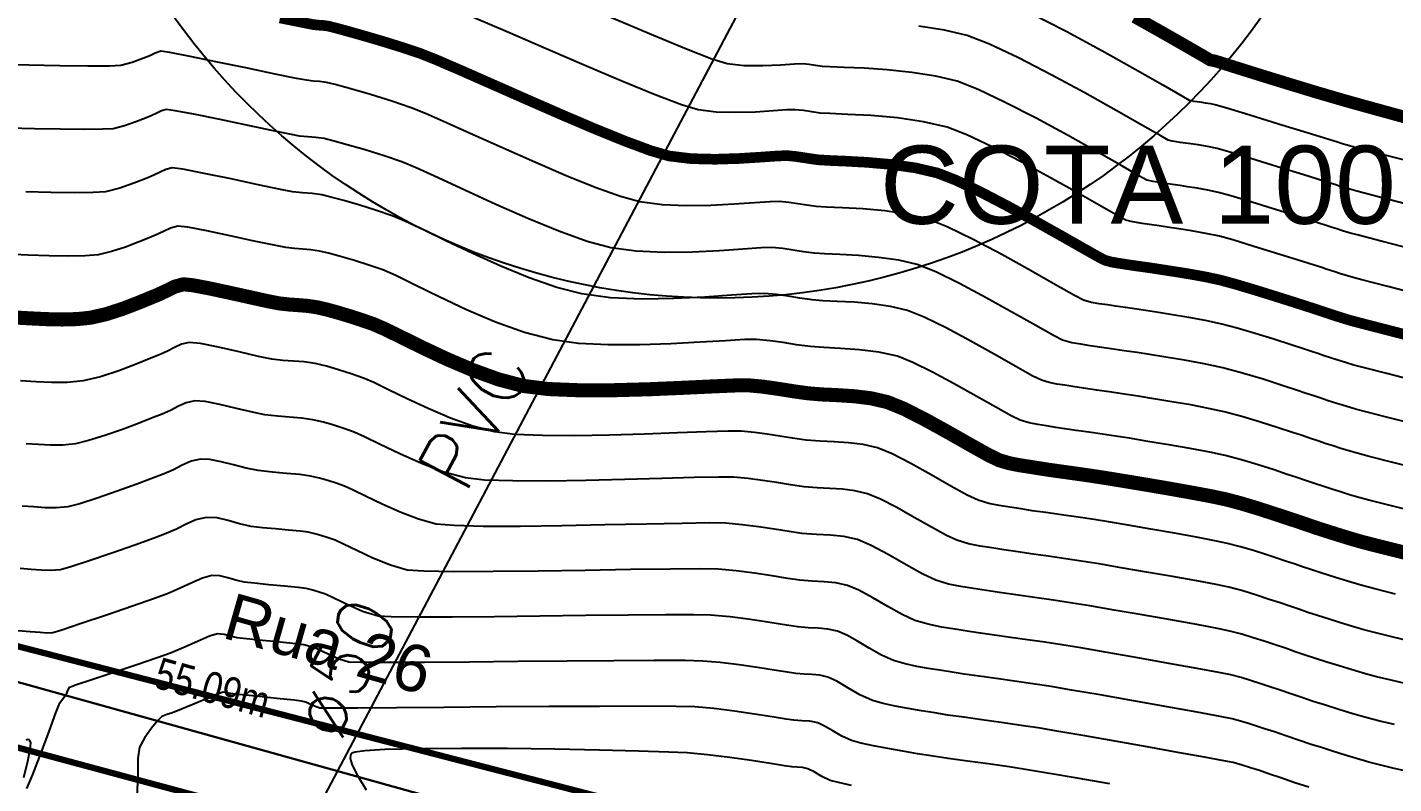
# Model space of a CAD drawing. Extents: x 360931 to 362237, y 7351473 to 7352200.
# Drawn here: x 361655.38 to 361699.06, y 7351927.82 to 7351952.01 of the extents above; entities that cross this region are included whole.
import ezdxf
from ezdxf.enums import TextEntityAlignment as Align

# ---------------------------------------------------------------- set-up
doc = ezdxf.new("R2010")
doc.units = 0
for name, color, linetype in [('A_Curvas Intermediarias', 37, 'Continuous'), ('A_Curvas Mestras', 32, 'Continuous'), ('AGUA', 3, 'Continuous'), ('LISTAGEM_TEXTO', 7, 'Continuous'), ('PS_IND_COMPRIMENTO', 7, 'Continuous'), ('TEXTO', 7, 'Continuous'), ('ZZ-Carimbo Texto', 7, 'Continuous')]:
    doc.layers.add(name, color=color, linetype=linetype)
doc.layers.add('TUBO_PE_80_NTS194_PN_12_5', color=5, linetype='Continuous', lineweight=30)
doc.styles.add('CARIMBO', font='arial.ttf', dxfattribs={"height": 2})
doc.styles.add('ROMANS', font='arial.ttf', dxfattribs={"height": 2})
doc.styles.add('SABESP', font='ROMANS.shx', dxfattribs={"height": 2})
doc.styles.get("Standard").update_dxf_attribs({"font": 'arial.ttf'})
picture_1 = doc.add_image_def('image1.tif', size_in_pixel=(23490, 20550))

msp = doc.modelspace()

# ---------------------------------------------------------------- linework, layer by layer
at = {"color": 0, "const_width": 0.2}
for points in [[(361676.477, 7351962.113), (361648.488, 7351955.606), (361639.909, 7351952.322), (361637.596, 7351946.727), (361636.764, 7351938.714), (361640.219, 7351936.98), (361650.568, 7351933.381), (361668.35, 7351928.783), (361686.081, 7351924.189), (361692.208, 7351923.233), (361694.504, 7351924.07), (361696.729, 7351924.214), (361699.767, 7351924.046), (361702.446, 7351924.07), (361704.671, 7351924.477), (361707.258, 7351925.889), (361713.806, 7351923.208), (361719.568, 7351920.098), (361722.794, 7351916.797), (361723.891, 7351915.489)], [(361635.445, 7351934.874), (361635.925, 7351934.986), (361647.661, 7351930.971), (361661.777, 7351927.171), (361677.178, 7351923.027), (361686.312, 7351920.682), (361685.819, 7351913.427), (361685.819, 7351913.427), (361686.924, 7351908.457), (361688.147, 7351903.448), (361690.871, 7351896.222), (361693.476, 7351889.793), (361694.384, 7351887.702), (361696.278, 7351884.823), (361716.196, 7351855.267)]]:
    msp.add_lwpolyline(points, dxfattribs=at)
at = {"layer": 'A_Curvas Intermediarias', "flags": 128}
for points, elevation in [([(361700.029, 7351943.422), (361698.878, 7351943.72), (361698.044, 7351943.936), (361697.686, 7351944.03), (361697.506, 7351944.083), (361697.333, 7351944.136), (361697.177, 7351944.186), (361697.038, 7351944.232), (361696.906, 7351944.278), (361696.767, 7351944.324), (361696.513, 7351944.405), (361695.978, 7351944.575), (361695.286, 7351944.792), (361694.559, 7351945.016), (361693.921, 7351945.208), (361693.494, 7351945.326), (361693.05, 7351945.42), (361692.598, 7351945.5), (361692.193, 7351945.564), (361691.891, 7351945.611), (361691.567, 7351945.659), (361691.255, 7351945.702), (361691.015, 7351945.739), (361690.838, 7351945.766), (361690.669, 7351945.796), (361690.498, 7351945.843), (361690.258, 7351945.972), (361689.723, 7351946.276), (361688.973, 7351946.702), (361688.087, 7351947.198), (361687.146, 7351947.711), (361686.228, 7351948.187), (361685.415, 7351948.574), (361684.785, 7351948.818), (361684.031, 7351948.992), (361683.192, 7351949.11), (361682.355, 7351949.184), (361681.607, 7351949.226), (361681.036, 7351949.249), (361680.729, 7351949.265), (361680.454, 7351949.305), (361680.191, 7351949.346), (361679.915, 7351949.375), (361679.658, 7351949.366), (361679.219, 7351949.335), (361678.656, 7351949.3), (361678.03, 7351949.28), (361677.399, 7351949.296), (361676.823, 7351949.366), (361676.288, 7351949.529), (361675.444, 7351949.85), (361674.38, 7351950.287), (361673.183, 7351950.795), (361671.94, 7351951.331), (361670.739, 7351951.853), (361669.667, 7351952.317)], 99), ([(361699.691, 7351944.905), (361698.66, 7351945.173), (361697.933, 7351945.362), (361697.634, 7351945.44), (361697.429, 7351945.501), (361697.246, 7351945.56), (361697.09, 7351945.612), (361696.934, 7351945.665), (361696.668, 7351945.748), (361696.079, 7351945.933), (361695.315, 7351946.171), (361694.524, 7351946.415), (361693.855, 7351946.616), (361693.457, 7351946.728), (361693.119, 7351946.801), (361692.774, 7351946.861), (361692.466, 7351946.91), (361692.235, 7351946.946), (361691.988, 7351946.983), (361691.75, 7351947.016), (361691.567, 7351947.043), (361691.367, 7351947.075), (361691.173, 7351947.123), (361690.933, 7351947.254), (361690.372, 7351947.575), (361689.576, 7351948.028), (361688.631, 7351948.556), (361687.625, 7351949.102), (361686.644, 7351949.61), (361685.774, 7351950.023), (361685.103, 7351950.283), (361684.42, 7351950.447), (361683.655, 7351950.565), (361682.87, 7351950.646), (361682.129, 7351950.699), (361681.494, 7351950.729), (361681.028, 7351950.747), (361680.794, 7351950.759), (361680.58, 7351950.79), (361680.375, 7351950.821), (361680.16, 7351950.844), (361679.902, 7351950.833), (361679.452, 7351950.801), (361678.891, 7351950.774), (361678.298, 7351950.777), (361677.754, 7351950.837), (361677.261, 7351950.996), (361676.4, 7351951.332), (361675.271, 7351951.798), (361673.976, 7351952.345)], 98), ([(361687.479, 7351952.456), (361688.591, 7351951.883), (361689.73, 7351951.267), (361690.793, 7351950.674), (361691.681, 7351950.169), (361692.291, 7351949.816), (361692.523, 7351949.682), (361692.597, 7351949.666), (361692.671, 7351949.652), (361692.781, 7351949.637), (361692.923, 7351949.616), (361693.037, 7351949.598), (361693.208, 7351949.57), (361693.384, 7351949.534), (361693.726, 7351949.433), (361694.459, 7351949.209), (361695.38, 7351948.927), (361696.289, 7351948.647), (361696.985, 7351948.432), (361697.267, 7351948.345), (361697.326, 7351948.326), (361697.384, 7351948.306), (361697.454, 7351948.284), (361697.529, 7351948.262), (361697.838, 7351948.181), (361698.652, 7351947.968), (361699.827, 7351947.661)], 96), ([(361699.824, 7351940.684), (361698.846, 7351940.936), (361698.126, 7351941.121), (361697.79, 7351941.209), (361697.524, 7351941.287), (361697.27, 7351941.366), (361697.039, 7351941.44), (361696.834, 7351941.508), (361696.639, 7351941.575), (361696.434, 7351941.643), (361696.204, 7351941.718), (361695.778, 7351941.857), (361695.23, 7351942.033), (361694.63, 7351942.22), (361694.051, 7351942.391), (361693.567, 7351942.521), (361693.047, 7351942.634), (361692.509, 7351942.733), (361691.994, 7351942.818), (361691.545, 7351942.888), (361691.203, 7351942.941), (361690.846, 7351942.995), (361690.487, 7351943.045), (361690.163, 7351943.091), (361689.91, 7351943.13), (361689.649, 7351943.17), (361689.4, 7351943.214), (361689.148, 7351943.284), (361688.853, 7351943.437), (361688.253, 7351943.776), (361687.448, 7351944.232), (361686.536, 7351944.739), (361685.616, 7351945.228), (361684.787, 7351945.633), (361684.148, 7351945.887), (361683.5, 7351946.038), (361682.791, 7351946.138), (361682.083, 7351946.2), (361681.44, 7351946.235), (361680.924, 7351946.257), (361680.599, 7351946.279), (361680.298, 7351946.321), (361680.012, 7351946.366), (361679.725, 7351946.407), (361679.424, 7351946.436), (361679.124, 7351946.429), (361678.622, 7351946.393), (361677.972, 7351946.349), (361677.226, 7351946.312), (361676.44, 7351946.3), (361675.668, 7351946.332), (361674.963, 7351946.424), (361674.342, 7351946.595), (361673.534, 7351946.887), (361672.6, 7351947.264), (361671.599, 7351947.694), (361670.589, 7351948.142), (361669.63, 7351948.575), (361668.781, 7351948.958), (361668.102, 7351949.257), (361667.652, 7351949.439), (361667.027, 7351949.648), (361666.35, 7351949.856), (361665.715, 7351950.04), (361665.213, 7351950.179), (361664.936, 7351950.248), (361664.722, 7351950.277), (361664.515, 7351950.291), (361664.3, 7351950.314), (361663.978, 7351950.377), (361663.301, 7351950.515), (361662.414, 7351950.698), (361661.46, 7351950.895), (361660.584, 7351951.072), (361659.931, 7351951.199), (361659.645, 7351951.245), (361659.468, 7351951.187), (361659.294, 7351951.102), (361659.072, 7351951.01), (361658.727, 7351950.88), (361658.362, 7351950.784), (361658.006, 7351950.769), (361657.314, 7351950.768), (361656.411, 7351950.778), (361655.423, 7351950.795), (361654.475, 7351950.816)], 101), ([(361699.722, 7351939.315), (361698.83, 7351939.543), (361698.166, 7351939.713), (361697.843, 7351939.798), (361697.534, 7351939.889), (361697.238, 7351939.981), (361696.97, 7351940.066), (361696.732, 7351940.146), (361696.505, 7351940.224), (361696.267, 7351940.303), (361695.986, 7351940.396), (361695.498, 7351940.558), (361694.884, 7351940.754), (361694.225, 7351940.952), (361693.603, 7351941.118), (361693, 7351941.249), (361692.375, 7351941.365), (361691.778, 7351941.464), (361691.256, 7351941.545), (361690.858, 7351941.606), (361690.444, 7351941.669), (361690.027, 7351941.727), (361689.651, 7351941.78), (361689.358, 7351941.825), (361689.055, 7351941.872), (361688.765, 7351941.923), (361688.473, 7351942.004), (361688.18, 7351942.153), (361687.616, 7351942.471), (361686.869, 7351942.894), (361686.028, 7351943.362), (361685.183, 7351943.813), (361684.42, 7351944.187), (361683.83, 7351944.421), (361683.235, 7351944.561), (361682.59, 7351944.652), (361681.947, 7351944.707), (361681.356, 7351944.74), (361680.868, 7351944.761), (361680.534, 7351944.785), (361680.186, 7351944.834), (361679.856, 7351944.886), (361679.526, 7351944.934), (361679.178, 7351944.967), (361678.833, 7351944.958), (361678.254, 7351944.918), (361677.503, 7351944.866), (361676.644, 7351944.823), (361675.737, 7351944.81), (361674.846, 7351944.846), (361674.032, 7351944.953), (361673.276, 7351945.158), (361672.368, 7351945.486), (361671.373, 7351945.896), (361670.355, 7351946.346), (361669.38, 7351946.794), (361668.51, 7351947.198), (361667.811, 7351947.517), (361667.347, 7351947.71), (361666.783, 7351947.899), (361666.178, 7351948.087), (361665.607, 7351948.254), (361665.144, 7351948.381), (361664.864, 7351948.449), (361664.6, 7351948.485), (361664.344, 7351948.503), (361664.079, 7351948.531), (361663.765, 7351948.592), (361663.144, 7351948.721), (361662.342, 7351948.889), (361661.484, 7351949.067), (361660.695, 7351949.228), (361660.1, 7351949.342), (361659.826, 7351949.382), (361659.666, 7351949.339), (361659.517, 7351949.265), (361659.359, 7351949.191), (361659.159, 7351949.109), (361658.847, 7351948.983), (361658.482, 7351948.856), (361658.121, 7351948.768), (361657.777, 7351948.747), (361657.187, 7351948.741), (361656.436, 7351948.747), (361655.607, 7351948.763), (361654.784, 7351948.785)], 102), ([(361700.002, 7351937.849), (361699.028, 7351938.097), (361698.278, 7351938.288), (361697.895, 7351938.388), (361697.63, 7351938.465), (361697.372, 7351938.544), (361697.127, 7351938.621), (361696.901, 7351938.693), (361696.63, 7351938.783), (361696.371, 7351938.872), (361696.101, 7351938.962), (361695.82, 7351939.055), (361695.366, 7351939.205), (361694.807, 7351939.384), (361694.209, 7351939.564), (361693.64, 7351939.715), (361693.142, 7351939.824), (361692.57, 7351939.933), (361691.971, 7351940.037), (361691.396, 7351940.131), (361690.894, 7351940.211), (361690.514, 7351940.271), (361690.043, 7351940.343), (361689.568, 7351940.409), (361689.139, 7351940.469), (361688.806, 7351940.52), (361688.545, 7351940.562), (361688.295, 7351940.601), (361688.049, 7351940.65), (361687.798, 7351940.724), (361687.507, 7351940.869), (361686.978, 7351941.165), (361686.29, 7351941.555), (361685.521, 7351941.985), (361684.749, 7351942.399), (361684.053, 7351942.741), (361683.512, 7351942.956), (361682.969, 7351943.084), (361682.389, 7351943.166), (361681.811, 7351943.215), (361681.273, 7351943.244), (361680.813, 7351943.265), (361680.468, 7351943.292), (361680.075, 7351943.347), (361679.701, 7351943.407), (361679.327, 7351943.46), (361678.932, 7351943.498), (361678.541, 7351943.488), (361677.885, 7351943.442), (361677.035, 7351943.383), (361676.061, 7351943.335), (361675.033, 7351943.32), (361674.024, 7351943.361), (361673.102, 7351943.482), (361672.302, 7351943.69), (361671.425, 7351943.998), (361670.516, 7351944.371), (361669.62, 7351944.774), (361668.78, 7351945.171), (361668.041, 7351945.528), (361667.447, 7351945.809), (361667.043, 7351945.981), (361666.539, 7351946.151), (361666.005, 7351946.318), (361665.499, 7351946.467), (361665.076, 7351946.583), (361664.792, 7351946.651), (361664.478, 7351946.694), (361664.174, 7351946.715), (361663.858, 7351946.748), (361663.473, 7351946.824), (361662.76, 7351946.974), (361661.888, 7351947.16), (361661.026, 7351947.339), (361660.343, 7351947.472), (361660.007, 7351947.519), (361659.808, 7351947.465), (361659.621, 7351947.372), (361659.425, 7351947.28), (361659.175, 7351947.178), (361658.786, 7351947.021), (361658.33, 7351946.862), (361657.88, 7351946.753), (361657.476, 7351946.722), (361656.871, 7351946.713), (361656.132, 7351946.723), (361655.326, 7351946.745)], 103), ([(361699.857, 7351936.492), (361698.989, 7351936.711), (361698.313, 7351936.882), (361697.947, 7351936.977), (361697.65, 7351937.064), (361697.36, 7351937.152), (361697.085, 7351937.239), (361696.832, 7351937.32), (361696.528, 7351937.421), (361696.238, 7351937.521), (361695.934, 7351937.622), (361695.654, 7351937.714), (361695.235, 7351937.853), (361694.73, 7351938.014), (361694.193, 7351938.175), (361693.676, 7351938.313), (361693.181, 7351938.419), (361692.557, 7351938.537), (361691.873, 7351938.657), (361691.2, 7351938.769), (361690.609, 7351938.866), (361690.17, 7351938.936), (361689.749, 7351939.001), (361689.318, 7351939.062), (361688.907, 7351939.119), (361688.543, 7351939.17), (361688.254, 7351939.216), (361687.961, 7351939.262), (361687.681, 7351939.306), (361687.405, 7351939.361), (361687.123, 7351939.444), (361686.834, 7351939.585), (361686.341, 7351939.859), (361685.711, 7351940.217), (361685.013, 7351940.608), (361684.315, 7351940.984), (361683.686, 7351941.295), (361683.193, 7351941.491), (361682.602, 7351941.625), (361681.982, 7351941.701), (361681.379, 7351941.74), (361680.838, 7351941.765), (361680.403, 7351941.798), (361679.964, 7351941.86), (361679.546, 7351941.927), (361679.127, 7351941.986), (361678.687, 7351942.029), (361678.313, 7351942.023), (361677.693, 7351941.987), (361676.886, 7351941.937), (361675.953, 7351941.887), (361674.954, 7351941.853), (361673.951, 7351941.853), (361673.003, 7351941.9), (361672.172, 7351942.011), (361671.275, 7351942.246), (361670.339, 7351942.584), (361669.412, 7351942.98), (361668.54, 7351943.389), (361667.772, 7351943.767), (361667.156, 7351944.07), (361666.738, 7351944.251), (361666.294, 7351944.402), (361665.832, 7351944.549), (361665.391, 7351944.68), (361665.007, 7351944.785), (361664.72, 7351944.852), (361664.445, 7351944.894), (361664.18, 7351944.915), (361663.914, 7351944.933), (361663.637, 7351944.965), (361663.266, 7351945.038), (361662.629, 7351945.175), (361661.865, 7351945.341), (361661.11, 7351945.5), (361660.505, 7351945.617), (361660.188, 7351945.655), (361659.949, 7351945.591), (361659.726, 7351945.48), (361659.491, 7351945.37), (361659.267, 7351945.278), (361658.925, 7351945.138), (361658.511, 7351944.98), (361658.067, 7351944.836), (361657.639, 7351944.738), (361657.228, 7351944.7), (361656.693, 7351944.689), (361656.073, 7351944.699), (361655.404, 7351944.723), (361654.721, 7351944.755)], 104), ([(361699.121, 7351933.887), (361698.46, 7351934.05), (361698.052, 7351934.156), (361697.69, 7351934.262), (361697.337, 7351934.369), (361697.002, 7351934.474), (361696.694, 7351934.573), (361696.413, 7351934.666), (361696.147, 7351934.757), (361695.881, 7351934.848), (361695.601, 7351934.941), (361695.322, 7351935.032), (361694.973, 7351935.148), (361694.577, 7351935.274), (361694.161, 7351935.399), (361693.75, 7351935.507), (361693.346, 7351935.593), (361692.756, 7351935.705), (361692.05, 7351935.831), (361691.298, 7351935.962), (361690.573, 7351936.086), (361689.943, 7351936.191), (361689.482, 7351936.266), (361688.969, 7351936.345), (361688.445, 7351936.419), (361687.944, 7351936.489), (361687.501, 7351936.551), (361687.149, 7351936.607), (361686.793, 7351936.663), (361686.452, 7351936.716), (361686.116, 7351936.784), (361685.773, 7351936.885), (361685.427, 7351937.05), (361684.903, 7351937.34), (361684.278, 7351937.696), (361683.628, 7351938.058), (361683.029, 7351938.366), (361682.556, 7351938.56), (361682.095, 7351938.667), (361681.634, 7351938.723), (361681.175, 7351938.751), (361680.72, 7351938.773), (361680.273, 7351938.812), (361679.844, 7351938.871), (361679.436, 7351938.935), (361679.034, 7351938.997), (361678.625, 7351939.052), (361678.196, 7351939.091), (361677.781, 7351939.093), (361677.08, 7351939.072), (361676.166, 7351939.039), (361675.112, 7351939.001), (361673.991, 7351938.969), (361672.878, 7351938.95), (361671.844, 7351938.954), (361670.964, 7351938.991), (361670.311, 7351939.069), (361669.621, 7351939.25), (361668.901, 7351939.51), (361668.187, 7351939.815), (361667.516, 7351940.13), (361666.925, 7351940.421), (361666.451, 7351940.653), (361666.129, 7351940.793), (361665.726, 7351940.933), (361665.33, 7351941.06), (361664.946, 7351941.17), (361664.576, 7351941.256), (361664.225, 7351941.308), (361663.887, 7351941.336), (361663.548, 7351941.359), (361663.195, 7351941.399), (361662.765, 7351941.486), (361662.151, 7351941.627), (361661.487, 7351941.778), (361660.908, 7351941.893), (361660.55, 7351941.929), (361660.308, 7351941.873), (361660.083, 7351941.773), (361659.86, 7351941.656), (361659.622, 7351941.548), (361659.321, 7351941.426), (361658.861, 7351941.238), (361658.305, 7351941.027), (361657.716, 7351940.836), (361657.157, 7351940.708), (361656.647, 7351940.654), (361656.152, 7351940.647), (361655.66, 7351940.671), (361655.159, 7351940.709)], 106), ([(361699.715, 7351932.349), (361699.049, 7351932.51), (361698.486, 7351932.647), (361698.104, 7351932.746), (361697.71, 7351932.861), (361697.326, 7351932.978), (361696.961, 7351933.092), (361696.625, 7351933.2), (361696.319, 7351933.301), (361696.029, 7351933.4), (361695.739, 7351933.499), (361695.434, 7351933.6), (361695.081, 7351933.717), (361694.673, 7351933.85), (361694.234, 7351933.985), (361693.786, 7351934.105), (361693.389, 7351934.188), (361692.762, 7351934.306), (361691.991, 7351934.444), (361691.158, 7351934.59), (361690.349, 7351934.729), (361689.647, 7351934.847), (361689.138, 7351934.931), (361688.579, 7351935.017), (361688.009, 7351935.098), (361687.463, 7351935.173), (361686.98, 7351935.242), (361686.597, 7351935.302), (361686.209, 7351935.363), (361685.837, 7351935.421), (361685.471, 7351935.495), (361685.098, 7351935.605), (361684.758, 7351935.763), (361684.283, 7351936.025), (361683.734, 7351936.339), (361683.17, 7351936.656), (361682.652, 7351936.924), (361682.238, 7351937.094), (361681.834, 7351937.189), (361681.436, 7351937.237), (361681.037, 7351937.261), (361680.63, 7351937.281), (361680.208, 7351937.318), (361679.774, 7351937.379), (361679.334, 7351937.448), (361678.885, 7351937.517), (361678.425, 7351937.578), (361677.95, 7351937.621), (361677.487, 7351937.626), (361676.695, 7351937.61), (361675.662, 7351937.581), (361674.478, 7351937.548), (361673.23, 7351937.518), (361672.008, 7351937.501), (361670.899, 7351937.502), (361669.994, 7351937.532), (361669.381, 7351937.598), (361668.693, 7351937.785), (361667.977, 7351938.056), (361667.283, 7351938.367), (361666.659, 7351938.669), (361666.157, 7351938.917), (361665.825, 7351939.064), (361665.491, 7351939.181), (361665.171, 7351939.286), (361664.847, 7351939.379), (361664.504, 7351939.457), (361664.139, 7351939.511), (361663.762, 7351939.542), (361663.373, 7351939.57), (361662.974, 7351939.616), (361662.57, 7351939.698), (361662.061, 7351939.82), (361661.53, 7351939.947), (361661.059, 7351940.04), (361660.73, 7351940.065), (361660.459, 7351940.003), (361660.206, 7351939.89), (361659.955, 7351939.759), (361659.687, 7351939.638), (361659.4, 7351939.527), (361658.955, 7351939.354), (361658.419, 7351939.153), (361657.857, 7351938.955), (361657.335, 7351938.791), (361656.916, 7351938.692), (361656.513, 7351938.65), (361656.122, 7351938.645), (361655.733, 7351938.664), (361655.338, 7351938.693)], 107), ([(361699.512, 7351931.007), (361698.978, 7351931.133), (361698.512, 7351931.243), (361698.156, 7351931.335), (361697.73, 7351931.46), (361697.314, 7351931.586), (361696.919, 7351931.71), (361696.556, 7351931.826), (361696.225, 7351931.936), (361695.912, 7351932.043), (361695.598, 7351932.151), (361695.267, 7351932.26), (361694.921, 7351932.374), (361694.568, 7351932.489), (361694.203, 7351932.601), (361693.823, 7351932.702), (361693.431, 7351932.783), (361692.768, 7351932.907), (361691.931, 7351933.057), (361691.018, 7351933.218), (361690.125, 7351933.372), (361689.351, 7351933.504), (361688.794, 7351933.597), (361688.189, 7351933.689), (361687.572, 7351933.777), (361686.982, 7351933.858), (361686.459, 7351933.932), (361686.045, 7351933.998), (361685.624, 7351934.064), (361685.223, 7351934.126), (361684.827, 7351934.206), (361684.423, 7351934.325), (361684.01, 7351934.518), (361683.477, 7351934.816), (361682.901, 7351935.147), (361682.357, 7351935.442), (361681.92, 7351935.629), (361681.479, 7351935.725), (361681.043, 7351935.766), (361680.602, 7351935.787), (361680.142, 7351935.825), (361679.73, 7351935.883), (361679.262, 7351935.957), (361678.757, 7351936.035), (361678.231, 7351936.104), (361677.704, 7351936.152), (361677.194, 7351936.159), (361676.31, 7351936.147), (361675.159, 7351936.123), (361673.844, 7351936.095), (361672.469, 7351936.068), (361671.138, 7351936.051), (361669.955, 7351936.05), (361669.024, 7351936.073), (361668.45, 7351936.126), (361667.884, 7351936.281), (361667.294, 7351936.505), (361666.722, 7351936.76), (361666.208, 7351937.009), (361665.794, 7351937.213), (361665.52, 7351937.335), (361665.245, 7351937.431), (361664.981, 7351937.518), (361664.715, 7351937.594), (361664.432, 7351937.659), (361664.087, 7351937.707), (361663.667, 7351937.742), (361663.21, 7351937.779), (361662.753, 7351937.833), (361662.375, 7351937.91), (361661.971, 7351938.013), (361661.572, 7351938.116), (361661.209, 7351938.188), (361660.911, 7351938.202), (361660.61, 7351938.132), (361660.329, 7351938.008), (361660.05, 7351937.861), (361659.753, 7351937.727), (361659.415, 7351937.601), (361658.882, 7351937.403), (361658.248, 7351937.174), (361657.606, 7351936.95), (361657.05, 7351936.772), (361656.676, 7351936.677), (361656.307, 7351936.643), (361655.949, 7351936.648), (361655.589, 7351936.672), (361655.213, 7351936.697)], 108), ([(361699.091, 7351929.711), (361698.618, 7351929.82), (361698.208, 7351929.924), (361697.749, 7351930.058), (361697.302, 7351930.195), (361696.878, 7351930.328), (361696.487, 7351930.453), (361696.123, 7351930.573), (361695.773, 7351930.693), (361695.433, 7351930.81), (361695.101, 7351930.919), (361694.784, 7351931.023), (361694.483, 7351931.122), (361694.18, 7351931.214), (361693.859, 7351931.299), (361693.474, 7351931.378), (361692.774, 7351931.508), (361691.872, 7351931.67), (361690.878, 7351931.846), (361689.902, 7351932.016), (361689.055, 7351932.161), (361688.449, 7351932.262), (361687.91, 7351932.345), (361687.356, 7351932.425), (361686.812, 7351932.5), (361686.303, 7351932.571), (361685.855, 7351932.635), (361685.493, 7351932.693), (361685.04, 7351932.764), (361684.608, 7351932.832), (361684.182, 7351932.918), (361683.749, 7351933.045), (361683.348, 7351933.227), (361682.885, 7351933.484), (361682.409, 7351933.763), (361681.965, 7351934.007), (361681.601, 7351934.163), (361681.223, 7351934.246), (361680.85, 7351934.281), (361680.471, 7351934.299), (361680.077, 7351934.332), (361679.687, 7351934.388), (361679.191, 7351934.466), (361678.628, 7351934.552), (361678.038, 7351934.629), (361677.459, 7351934.683), (361676.9, 7351934.693), (361675.926, 7351934.685), (361674.656, 7351934.666), (361673.21, 7351934.641), (361671.708, 7351934.618), (361670.268, 7351934.602), (361669.01, 7351934.598), (361668.054, 7351934.614), (361667.52, 7351934.655), (361666.982, 7351934.808), (361666.427, 7351935.032), (361665.911, 7351935.274), (361665.488, 7351935.482), (361665.216, 7351935.606), (361664.93, 7351935.705), (361664.653, 7351935.791), (361664.36, 7351935.861), (361664.1, 7351935.896), (361663.731, 7351935.931), (361663.309, 7351935.968), (361662.89, 7351936.007), (361662.532, 7351936.05), (361662.155, 7351936.135), (361661.794, 7351936.24), (361661.442, 7351936.323), (361661.092, 7351936.338), (361660.761, 7351936.262), (361660.452, 7351936.125), (361660.145, 7351935.964), (361659.818, 7351935.817), (361659.431, 7351935.675), (361658.809, 7351935.452), (361658.076, 7351935.194), (361657.354, 7351934.946), (361656.766, 7351934.753), (361656.435, 7351934.662), (361656.122, 7351934.639), (361655.818, 7351934.653), (361655.5, 7351934.675), (361655.15, 7351934.702)], 109), ([(361696.349, 7351927.707), (361695.905, 7351927.853), (361695.457, 7351928.005), (361695.06, 7351928.141), (361694.767, 7351928.239), (361694.486, 7351928.331), (361694.217, 7351928.417), (361693.932, 7351928.494), (361693.63, 7351928.554), (361693.009, 7351928.669), (361692.163, 7351928.822), (361691.182, 7351928.998), (361690.16, 7351929.179), (361689.187, 7351929.349), (361688.357, 7351929.492), (361687.761, 7351929.592), (361687.146, 7351929.687), (361686.513, 7351929.778), (361685.893, 7351929.864), (361685.313, 7351929.944), (361684.802, 7351930.018), (361684.388, 7351930.084), (361683.96, 7351930.155), (361683.535, 7351930.224), (361683.126, 7351930.298), (361682.743, 7351930.383), (361682.399, 7351930.486), (361681.997, 7351930.668), (361681.609, 7351930.891), (361681.258, 7351931.099), (361680.965, 7351931.232), (361680.712, 7351931.288), (361680.463, 7351931.311), (361680.21, 7351931.323), (361679.947, 7351931.345), (361679.675, 7351931.385), (361679.25, 7351931.453), (361678.72, 7351931.535), (361678.132, 7351931.62), (361677.532, 7351931.694), (361676.968, 7351931.745), (361676.403, 7351931.759), (361675.421, 7351931.761), (361674.13, 7351931.754), (361672.64, 7351931.742), (361671.061, 7351931.726), (361669.502, 7351931.711), (361668.073, 7351931.699), (361666.883, 7351931.694), (361666.042, 7351931.697), (361665.659, 7351931.713), (361665.35, 7351931.807), (361665.038, 7351931.941), (361664.774, 7351932.07), (361664.607, 7351932.147), (361664.413, 7351932.213), (361664.216, 7351932.264), (361663.962, 7351932.294), (361663.472, 7351932.344), (361662.896, 7351932.4), (361662.385, 7351932.451), (361662.09, 7351932.485), (361661.873, 7351932.538), (361661.666, 7351932.596), (361661.454, 7351932.612), (361661.203, 7351932.535), (361660.822, 7351932.372), (361660.382, 7351932.174), (361659.949, 7351931.995), (361659.524, 7351931.846), (361658.877, 7351931.627), (361658.139, 7351931.381), (361657.443, 7351931.148), (361656.919, 7351930.969), (361656.699, 7351930.886), (361656.646, 7351930.774), (361656.602, 7351930.649), (361656.503, 7351930.519), (361656.381, 7351930.349), (361656.28, 7351930.087), (361656.074, 7351929.521), (361655.811, 7351928.81), (361655.541, 7351928.112), (361655.352, 7351927.669)], 111), ([(361689.988, 7351927.812), (361688.944, 7351927.996), (361688.053, 7351928.15), (361687.417, 7351928.257), (361686.764, 7351928.358), (361686.092, 7351928.454), (361685.433, 7351928.546), (361684.817, 7351928.631), (361684.275, 7351928.709), (361683.836, 7351928.779), (361683.365, 7351928.86), (361682.883, 7351928.945), (361682.424, 7351929.032), (361682.026, 7351929.12), (361681.724, 7351929.206), (361681.422, 7351929.343), (361681.13, 7351929.511), (361680.866, 7351929.666), (361680.646, 7351929.767), (361680.394, 7351929.816), (361680.143, 7351929.832), (361679.882, 7351929.851), (361679.632, 7351929.889), (361679.192, 7351929.96), (361678.623, 7351930.048), (361677.982, 7351930.14), (361677.329, 7351930.221), (361676.722, 7351930.276), (361676.116, 7351930.292), (361675.057, 7351930.297), (361673.664, 7351930.295), (361672.059, 7351930.287), (361670.362, 7351930.275), (361668.694, 7351930.262), (361667.176, 7351930.25), (361665.929, 7351930.241), (361665.073, 7351930.238), (361664.729, 7351930.242), (361664.554, 7351930.299), (361664.39, 7351930.375), (361664.302, 7351930.418), (361664.223, 7351930.443), (361664.144, 7351930.465), (361663.902, 7351930.491), (361663.348, 7351930.548), (361662.688, 7351930.616), (361662.126, 7351930.674), (361661.869, 7351930.702), (361661.751, 7351930.731), (361661.635, 7351930.748), (361661.374, 7351930.649), (361660.848, 7351930.431), (361660.31, 7351930.206), (361660.015, 7351930.085), (361659.838, 7351930.037), (361659.677, 7351929.969), (361659.547, 7351929.84), (361659.344, 7351929.598), (361659.13, 7351929.296), (361658.965, 7351928.99), (361658.912, 7351928.624), (361658.904, 7351928.066), (361658.882, 7351927.429)], 112), ([(361655.263, 7351928.022), (361655.397, 7351928.544), (361655.472, 7351928.919), (361655.483, 7351929.123), (361655.459, 7351929.205), (361655.436, 7351929.225), (361655.406, 7351929.232), (361655.338, 7351929.212)], 111), ([(361681.722, 7351927.766), (361681.308, 7351927.856), (361681.049, 7351927.926), (361680.78, 7351928.054), (361680.531, 7351928.202), (361680.328, 7351928.302), (361680.159, 7351928.335), (361679.991, 7351928.345), (361679.816, 7351928.358), (361679.589, 7351928.394), (361679.135, 7351928.467), (361678.525, 7351928.561), (361677.832, 7351928.66), (361677.125, 7351928.748), (361676.476, 7351928.806), (361675.891, 7351928.833), (361674.921, 7351928.864), (361673.668, 7351928.896), (361672.238, 7351928.923), (361670.733, 7351928.942), (361669.258, 7351928.95), (361667.916, 7351928.941), (361666.811, 7351928.912), (361666.167, 7351928.871), (361665.86, 7351928.829), (361665.751, 7351928.795), (361665.727, 7351928.777), (361665.708, 7351928.733), (361665.703, 7351928.625), (361665.763, 7351928.415), (361665.933, 7351928.079), (361666.211, 7351927.629)], 113)]:
    msp.add_lwpolyline(points, dxfattribs=dict(at, elevation=elevation))
at = {"layer": 'A_Curvas Intermediarias', "color": 152, "true_color": 0x2776bb, "elevation": 97, "flags": 128}
msp.add_lwpolyline([(361699.755, 7351946.284), (361698.654, 7351946.571), (361697.885, 7351946.772), (361697.581, 7351946.851), (361697.438, 7351946.894), (361697.315, 7351946.933), (361697.208, 7351946.969), (361697.1, 7351947.005), (361696.83, 7351947.089), (361696.189, 7351947.289), (361695.351, 7351947.548), (361694.494, 7351947.811), (361693.792, 7351948.024), (361693.42, 7351948.131), (361693.108, 7351948.196), (361692.804, 7351948.246), (361692.579, 7351948.281), (361692.405, 7351948.307), (361692.238, 7351948.33), (361692.119, 7351948.348), (361691.982, 7351948.37), (361691.848, 7351948.403), (361691.613, 7351948.535), (361691.027, 7351948.871), (361690.185, 7351949.35), (361689.181, 7351949.911), (361688.109, 7351950.492), (361687.062, 7351951.033), (361686.135, 7351951.472), (361685.422, 7351951.749), (361684.695, 7351951.922), (361683.875, 7351952.049)], dxfattribs=at)
at = {"layer": 'A_Curvas Mestras', "color": 9, "true_color": 0xd19cc7, "const_width": 0.34, "elevation": 100, "flags": 128}
msp.add_lwpolyline([(361699.927, 7351942.053), (361698.862, 7351942.328), (361698.085, 7351942.528), (361697.738, 7351942.619), (361697.515, 7351942.685), (361697.302, 7351942.751), (361697.108, 7351942.813), (361696.936, 7351942.87), (361696.772, 7351942.926), (361696.6, 7351942.984), (361696.358, 7351943.062), (361695.878, 7351943.216), (361695.258, 7351943.412), (361694.595, 7351943.618), (361693.986, 7351943.799), (361693.53, 7351943.923), (361693.094, 7351944.018), (361692.643, 7351944.102), (361692.211, 7351944.173), (361691.834, 7351944.231), (361691.547, 7351944.276), (361691.247, 7351944.321), (361690.946, 7351944.363), (361690.674, 7351944.401), (361690.463, 7351944.434), (361690.243, 7351944.468), (361690.034, 7351944.505), (361689.823, 7351944.563), (361689.583, 7351944.689), (361689.075, 7351944.977), (361688.37, 7351945.377), (361687.543, 7351945.841), (361686.666, 7351946.319), (361685.812, 7351946.764), (361685.055, 7351947.124), (361684.467, 7351947.352), (361683.766, 7351947.515), (361682.991, 7351947.624), (361682.219, 7351947.692), (361681.523, 7351947.73), (361680.98, 7351947.753), (361680.664, 7351947.772), (361680.409, 7351947.808), (361680.167, 7351947.846), (361679.925, 7351947.881), (361679.669, 7351947.906), (361679.356, 7351947.895), (361678.819, 7351947.857), (361678.132, 7351947.814), (361677.367, 7351947.79), (361676.596, 7351947.809), (361675.893, 7351947.895), (361675.315, 7351948.062), (361674.489, 7351948.368), (361673.49, 7351948.775), (361672.391, 7351949.244), (361671.265, 7351949.737), (361670.185, 7351950.214), (361669.224, 7351950.637), (361668.457, 7351950.968), (361667.956, 7351951.168), (361667.393, 7351951.357), (361666.773, 7351951.55), (361666.16, 7351951.731), (361665.619, 7351951.884), (361665.214, 7351951.994), (361665.008, 7351952.046), (361664.844, 7351952.068), (361664.685, 7351952.079), (361664.52, 7351952.096), (361664.19, 7351952.161), (361663.454, 7351952.31)], dxfattribs=at)
at = {"layer": 'A_Curvas Mestras', "color": 11, "true_color": 0xf27172, "const_width": 0.4, "elevation": 95, "flags": 128}
msp.add_lwpolyline([(361690.779, 7351952.343), (361691.723, 7351951.812), (361692.491, 7351951.372), (361693.008, 7351951.073), (361693.198, 7351950.962), (361693.267, 7351950.951), (361693.347, 7351950.936), (361693.551, 7351950.872), (361694.085, 7351950.704), (361694.846, 7351950.466), (361695.727, 7351950.194), (361696.625, 7351949.922), (361697.434, 7351949.686), (361698.118, 7351949.494), (361699.017, 7351949.246), (361700.041, 7351948.968)], dxfattribs=at)
at = {"layer": 'A_Curvas Mestras', "color": 3, "const_width": 0.45, "elevation": 105, "flags": 128}
msp.add_lwpolyline([(361699.712, 7351935.135), (361698.951, 7351935.325), (361698.348, 7351935.476), (361697.999, 7351935.567), (361697.67, 7351935.663), (361697.349, 7351935.761), (361697.044, 7351935.857), (361696.763, 7351935.946), (361696.507, 7351936.031), (361696.265, 7351936.114), (361696.023, 7351936.197), (361695.767, 7351936.281), (361695.488, 7351936.373), (361695.104, 7351936.5), (361694.654, 7351936.644), (361694.177, 7351936.787), (361693.713, 7351936.91), (361693.22, 7351937.015), (361692.543, 7351937.141), (361691.774, 7351937.277), (361691.004, 7351937.408), (361690.324, 7351937.52), (361689.826, 7351937.601), (361689.359, 7351937.673), (361688.882, 7351937.741), (361688.426, 7351937.804), (361688.022, 7351937.861), (361687.701, 7351937.911), (361687.377, 7351937.963), (361687.066, 7351938.011), (361686.76, 7351938.073), (361686.448, 7351938.165), (361686.096, 7351938.336), (361685.523, 7351938.656), (361684.822, 7351939.054), (361684.086, 7351939.461), (361683.406, 7351939.808), (361682.875, 7351940.025), (361682.348, 7351940.146), (361681.808, 7351940.212), (361681.277, 7351940.246), (361680.779, 7351940.269), (361680.338, 7351940.305), (361679.947, 7351940.359), (361679.574, 7351940.418), (361679.207, 7351940.475), (361678.834, 7351940.524), (361678.441, 7351940.56), (361678.01, 7351940.557), (361677.281, 7351940.526), (361676.334, 7351940.481), (361675.254, 7351940.435), (361674.122, 7351940.404), (361673.021, 7351940.402), (361672.033, 7351940.442), (361671.241, 7351940.54), (361670.448, 7351940.748), (361669.62, 7351941.047), (361668.799, 7351941.397), (361668.028, 7351941.759), (361667.349, 7351942.094), (361666.803, 7351942.361), (361666.434, 7351942.522), (361666.05, 7351942.654), (361665.66, 7351942.78), (361665.283, 7351942.893), (361664.939, 7351942.987), (361664.648, 7351943.054), (361664.335, 7351943.101), (361664.034, 7351943.125), (361663.731, 7351943.146), (361663.416, 7351943.182), (361663.06, 7351943.252), (361662.499, 7351943.376), (361661.841, 7351943.522), (361661.194, 7351943.661), (361660.667, 7351943.761), (361660.369, 7351943.792), (361660.091, 7351943.717), (361659.83, 7351943.588), (361659.556, 7351943.459), (361659.295, 7351943.352), (361658.897, 7351943.189), (361658.414, 7351943.004), (361657.897, 7351942.837), (361657.398, 7351942.723), (361656.974, 7351942.679), (361656.498, 7351942.666), (361655.984, 7351942.677), (361655.446, 7351942.703), (361654.897, 7351942.735)], dxfattribs=at)
at = {"layer": 'A_Curvas Mestras', "elevation": 110, "flags": 128}
msp.add_lwpolyline([(361699.421, 7351928.234), (361699.037, 7351928.323), (361698.652, 7351928.412), (361698.261, 7351928.514), (361697.867, 7351928.628), (361697.48, 7351928.745), (361697.106, 7351928.861), (361696.75, 7351928.974), (361696.418, 7351929.08), (361696.014, 7351929.213), (361695.615, 7351929.349), (361695.246, 7351929.475), (361694.934, 7351929.579), (361694.669, 7351929.666), (361694.418, 7351929.748), (361694.164, 7351929.826), (361693.896, 7351929.897), (361693.516, 7351929.973), (361692.78, 7351930.109), (361691.813, 7351930.283), (361690.737, 7351930.473), (361689.678, 7351930.659), (361688.759, 7351930.817), (361688.105, 7351930.927), (361687.528, 7351931.016), (361686.934, 7351931.101), (361686.352, 7351931.182), (361685.808, 7351931.258), (361685.328, 7351931.327), (361684.94, 7351931.388), (361684.551, 7351931.451), (361684.177, 7351931.507), (361683.812, 7351931.57), (361683.446, 7351931.652), (361683.074, 7351931.766), (361682.686, 7351931.936), (361682.293, 7351932.153), (361681.916, 7351932.378), (361681.573, 7351932.573), (361681.283, 7351932.698), (361680.968, 7351932.767), (361680.656, 7351932.796), (361680.341, 7351932.811), (361680.012, 7351932.838), (361679.644, 7351932.892), (361679.12, 7351932.975), (361678.5, 7351933.069), (361677.844, 7351933.155), (361677.213, 7351933.214), (361676.69, 7351933.226), (361675.784, 7351933.224), (361674.595, 7351933.213), (361673.221, 7351933.197), (361671.76, 7351933.178), (361670.31, 7351933.161), (361668.969, 7351933.149), (361667.837, 7351933.147), (361667.011, 7351933.157), (361666.59, 7351933.184), (361666.096, 7351933.333), (361665.599, 7351933.547), (361665.178, 7351933.753), (361664.911, 7351933.877), (361664.703, 7351933.949), (361664.501, 7351934.011), (361664.288, 7351934.062), (361664.031, 7351934.095), (361663.601, 7351934.138), (361663.102, 7351934.184), (361662.638, 7351934.229), (361662.311, 7351934.267), (361662.043, 7351934.328), (361661.787, 7351934.405), (361661.534, 7351934.465), (361661.273, 7351934.475), (361660.975, 7351934.398), (361660.631, 7351934.248), (361660.261, 7351934.069), (361659.884, 7351933.906), (361659.447, 7351933.749), (361658.736, 7351933.501), (361657.904, 7351933.214), (361657.102, 7351932.941), (361656.481, 7351932.735), (361656.194, 7351932.647), (361655.992, 7351932.638), (361655.788, 7351932.652), (361655.464, 7351932.678), (361654.816, 7351932.734)], dxfattribs=at)
at = {"layer": 'AGUA', "color": 3}
msp.add_lwpolyline([(361683.274, 7351962.271), (361652.724, 7351904.471)], dxfattribs=at)
at = {"layer": 'LISTAGEM_TEXTO', "color": 1}
msp.add_circle((361677.451, 7351964.642), 21.295, dxfattribs=at)
at = {"layer": 'TUBO_PE_80_NTS194_PN_12_5', "linetype": 'Continuous'}
msp.add_lwpolyline([(361635.022, 7351936.659), (361686.767, 7351922.241)], dxfattribs=at)

# ---------------------------------------------------------------- texts
at = {"layer": 'LISTAGEM_TEXTO', "color": 4, "insert": (361682.634, 7351948.225), "char_height": 2.5, "attachment_point": 1}
msp.add_mtext_dynamic_manual_height_columns('COTA 100', width=18.36912, gutter_width=12.5, heights=[0], dxfattribs=at)
at = {"layer": 'PS_IND_COMPRIMENTO', "style": 'ROMANS', "width": 0.8}
msp.add_text('55.09m', height=1, rotation=344.4296, dxfattribs=at).set_placement((361661.297, 7351930.895), align=Align.MIDDLE_CENTER)
at = {"layer": 'TEXTO', "color": 2, "style": 'SABESP'}
msp.add_text('ø50   PVC', height=1.8, rotation=62.1426, dxfattribs=at).set_placement((361667.564, 7351935.541), align=Align.MIDDLE_CENTER)
at = {"layer": 'ZZ-Carimbo Texto', "style": 'CARIMBO'}
msp.add_text('Rua 26', height=1.5, rotation=344.0808, dxfattribs=at).set_placement((361665.008, 7351932.298), align=Align.MIDDLE_CENTER)

# ---------------------------------------------------------------- pictures from other files: only their frames are drawn
at = {"lineweight": 30}
image = msp.add_image(picture_1, insert=(361177.259, 7351517.423, -3.228), size_in_units=(579.285, 506.782), dxfattribs=dict(at, fade=58))
image.dxf.flags = 15

doc.saveas('drawing.dxf')
